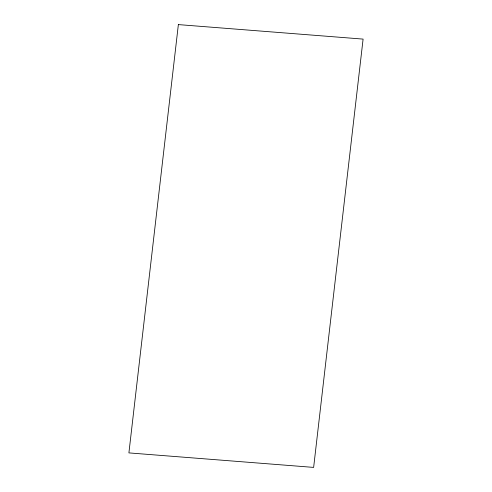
<?xml version="1.0" encoding="UTF-8"?>
<svg xmlns="http://www.w3.org/2000/svg" width="492" height="492" viewBox="0 0 492 492"><rect width="100%" height="100%" fill="white"/><g stroke="black" fill="none" stroke-linecap="round" stroke-linejoin="round"><path stroke-width="0.74" d="M178.362 24.6L128.904 452.898L313.638 467.4L363.096 39.102L178.362 24.6"/></g></svg>
